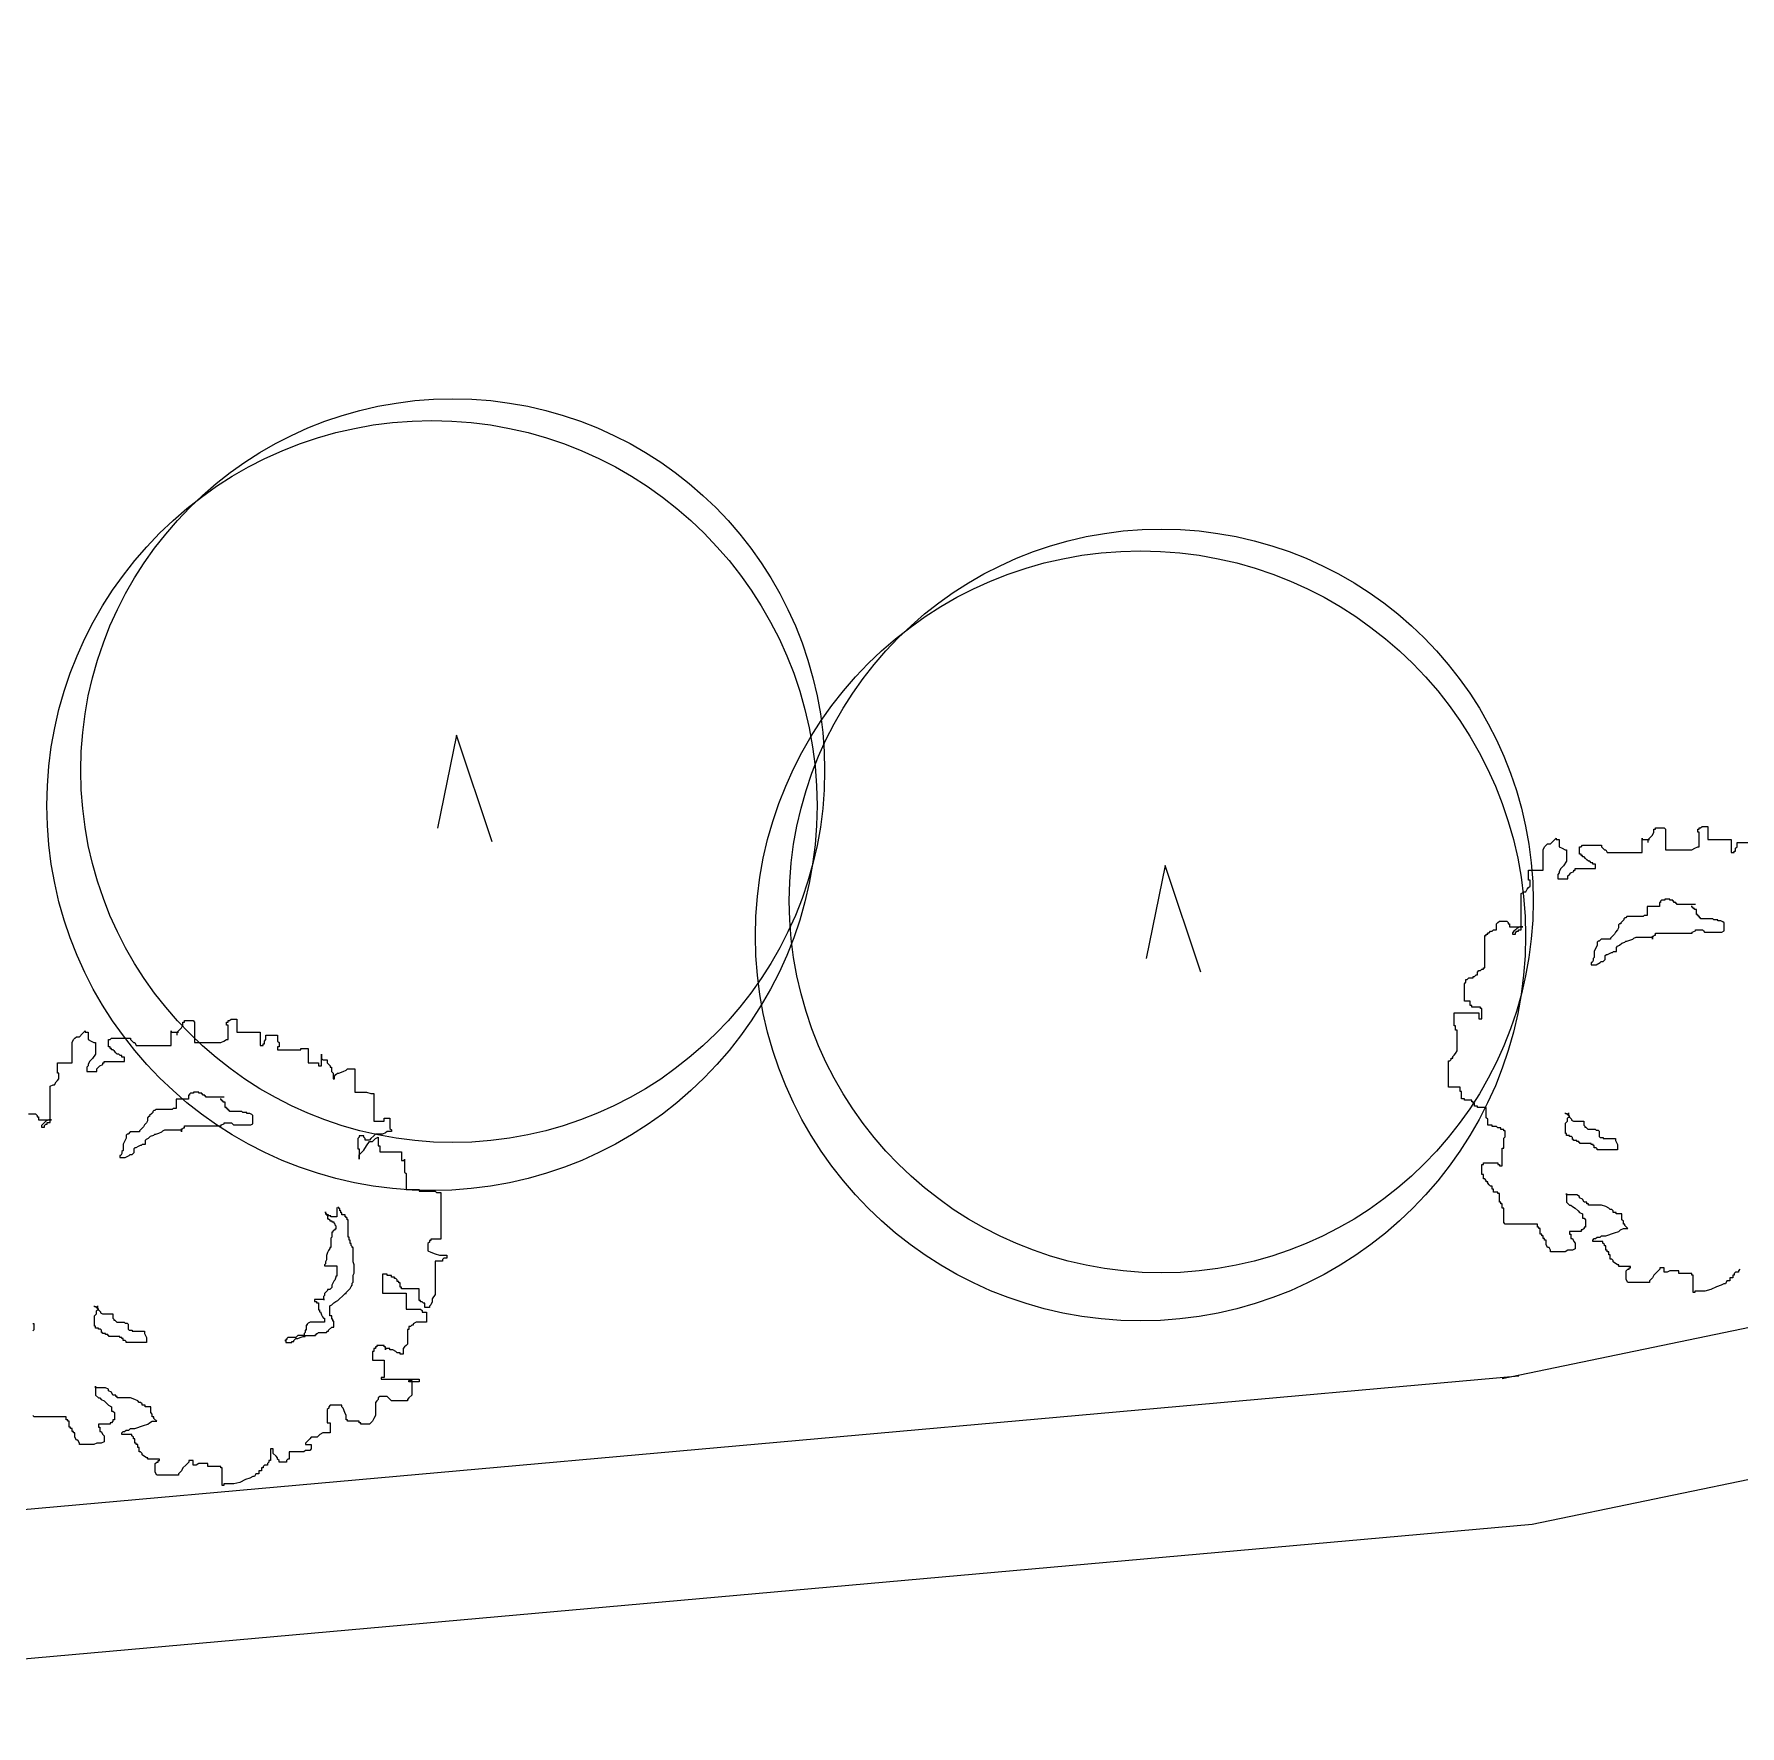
# Model space of a CAD drawing. Header units: inches. Extents: x 25480 to 951550, y -607927 to 1377809.
# Drawn here: x 476955 to 480289, y 389280 to 392588 of the extents above; entities that cross this region are included whole.
import ezdxf

# ---------------------------------------------------------------- set-up
doc = ezdxf.new("R2010")
doc.units = ezdxf.units.IN
doc.header["$MEASUREMENT"] = 0
doc.layers.add('M-HVAC-EQPM-NEW', color=5, linetype='Continuous')
doc.layers.add('M-X-BKGD', color=8, linetype='Continuous')

msp = doc.modelspace()

# ---------------------------------------------------------------- linework, layer by layer
at = {"layer": 'M-HVAC-EQPM-NEW', "color": 8}
for centre, radius in [((477772.9, 391148.1), 727.1), ((477732.3, 391079.8), 752.8), ((479158, 390893.3), 727.1), ((479117.5, 390825), 752.8)]:
    msp.add_circle(centre, radius, dxfattribs=at)
at = {"layer": 'M-X-BKGD', "color": 8}
for p, q in [((508544.6, 395895.7), (479824.3, 389959.2)), ((508603.5, 395610.8), (479883.2, 389674.3)), ((477780.5, 391217.4), (477743.1, 391035.7)), ((477850, 391009), (477780.5, 391217.4)), ((479165.6, 390962.6), (479128.2, 390780.9)), ((479235.1, 390754.2), (479165.6, 390962.6)), ((479857.3, 389964.1), (475448.5, 389570.3)), ((479883.2, 389674.3), (475474.4, 389280.5))]:
    msp.add_line(p, q, dxfattribs=at)
for points in [[(480289.3, 390173.2), (480286.5, 390170.4), (480286.5, 390167.6), (480280.8, 390167.6), (480277.9, 390164.7), (480277.9, 390161.9), (480275.1, 390161.9), (480275.1, 390156.2), (480269.4, 390156.2), (480269.4, 390150.5), (480263.7, 390150.5), (480260.8, 390144.8), (480258, 390144.8), (480252.3, 390141.9), (480243.7, 390139.1), (480232.3, 390133.4), (480220.9, 390130.5), (480201, 390130.5), (480201, 390127.7), (480198.1, 390127.7), (480198.1, 390161.9), (480195.3, 390161.9), (480195.3, 390164.7), (480169.6, 390164.7), (480169.6, 390170.4), (480152.5, 390170.4), (480146.8, 390167.6), (480141.1, 390167.6), (480141.1, 390176.1), (480132.6, 390176.1), (480132.6, 390173.2), (480126.9, 390167.6), (480121.2, 390161.9), (480118.3, 390156.2), (480112.6, 390150.5), (480112.6, 390147.6), (480069.9, 390147.6), (480067, 390153.3), (480067, 390170.4), (480069.9, 390173.2), (480072.7, 390173.2), (480072.7, 390176.1), (480075.6, 390176.1), (480075.6, 390178.9), (480052.8, 390178.9), (480052.8, 390181.8), (480049.9, 390181.8), (480041.4, 390187.5), (480041.4, 390190.3), (480038.5, 390193.2), (480035.7, 390193.2), (480035.7, 390201.7), (480032.8, 390201.7), (480032.8, 390207.4), (480030, 390207.4), (480030, 390210.3), (480027.1, 390210.3), (480027.1, 390218.8), (480024.3, 390218.8), (480024.3, 390221.7), (480021.4, 390224.5), (480021.4, 390227.4), (480001.5, 390227.4), (480001.5, 390230.2), (480004.3, 390233.1), (480007.2, 390233.1), (480010, 390235.9), (480015.7, 390235.9), (480018.6, 390238.8), (480027.1, 390238.8), (480044.2, 390244.5), (480052.8, 390247.3), (480055.6, 390250.2), (480061.3, 390253), (480069.9, 390253), (480064.2, 390258.7), (480064.2, 390261.5), (480061.3, 390261.5), (480061.3, 390267.2), (480058.5, 390270.1), (480058.5, 390281.5), (480047.1, 390281.5), (480047.1, 390284.3), (480041.4, 390284.3), (480041.4, 390287.2), (480038.5, 390290), (480035.7, 390290), (480032.8, 390292.9), (480027.1, 390295.7), (480018.6, 390298.6), (479992.9, 390298.6), (479992.9, 390301.4), (479990.1, 390301.4), (479990.1, 390304.3), (479984.4, 390304.3), (479981.5, 390310), (479975.8, 390312.8), (479975.8, 390315.7), (479970.1, 390318.5), (479950.2, 390318.5), (479950.2, 390321.4), (479950.2, 390304.3), (479955.9, 390298.6), (479958.7, 390298.6), (479961.6, 390295.7), (479967.3, 390292.9), (479973, 390287.2), (479975.8, 390284.3), (479981.5, 390281.5), (479981.5, 390272.9), (479984.4, 390272.9), (479987.2, 390270.1), (479987.2, 390255.8), (479984.4, 390255.8), (479984.4, 390253), (479981.5, 390250.2), (479978.7, 390250.2), (479978.7, 390247.3), (479955.9, 390247.3), (479955.9, 390241.6), (479958.7, 390241.6), (479958.7, 390233.1), (479961.6, 390233.1), (479964.4, 390227.4), (479967.3, 390224.5), (479967.3, 390213.1), (479961.6, 390210.3), (479953, 390210.3), (479947.3, 390207.4), (479918.8, 390207.4), (479918.8, 390210.3), (479916, 390216), (479913.1, 390216), (479910.3, 390221.7), (479910.3, 390230.2), (479907.4, 390230.2), (479907.4, 390233.1), (479904.6, 390233.1), (479904.6, 390238.8), (479901.7, 390238.8), (479901.7, 390241.6), (479898.9, 390241.6), (479898.9, 390253), (479896, 390253), (479896, 390255.8), (479893.2, 390255.8), (479893.2, 390261.5), (479830.4, 390261.5), (479827.6, 390264.4), (479827.6, 390292.9), (479824.7, 390292.9), (479824.7, 390301.4), (479821.9, 390301.4), (479821.9, 390304.3), (479819, 390304.3), (479819, 390321.4), (479816.2, 390321.4), (479816.2, 390324.2), (479807.6, 390324.2), (479807.6, 390329.9), (479804.8, 390329.9), (479804.8, 390335.6), (479801.9, 390335.6), (479799.1, 390338.4), (479796.2, 390341.3), (479796.2, 390344.1), (479793.4, 390344.1), (479793.4, 390347), (479790.5, 390349.8), (479787.7, 390349.8), (479787.7, 390358.4), (479784.8, 390358.4), (479784.8, 390378.3), (479787.7, 390378.3), (479787.7, 390381.2), (479816.2, 390381.2), (479816.2, 390378.3), (479819, 390378.3), (479819, 390375.5), (479824.7, 390375.5), (479824.7, 390409.7), (479827.6, 390409.7), (479827.6, 390429.6), (479830.4, 390432.4), (479830.4, 390443.8), (479827.6, 390443.8), (479827.6, 390446.7), (479821.9, 390446.7), (479821.9, 390449.5), (479816.2, 390449.5), (479813.3, 390452.4), (479804.8, 390452.4), (479804.8, 390455.2), (479796.2, 390455.2), (479796.2, 390466.6), (479793.4, 390469.5), (479793.4, 390489.4), (479776.3, 390489.4), (479776.3, 390492.3), (479770.6, 390492.3), (479770.6, 390497.9), (479767.7, 390497.9), (479767.7, 390500.8), (479764.9, 390500.8), (479764.9, 390503.6), (479750.6, 390503.6), (479750.6, 390506.5), (479744.9, 390506.5), (479744.9, 390520.7), (479742.1, 390520.7), (479742.1, 390529.3), (479719.3, 390529.3), (479719.3, 390580.5), (479722.1, 390580.5), (479725, 390583.4), (479725, 390586.2), (479727.8, 390586.2), (479727.8, 390589.1), (479730.7, 390591.9), (479733.5, 390594.8), (479736.4, 390600.5), (479736.4, 390640.4), (479733.5, 390640.4), (479733.5, 390648.9), (479730.7, 390648.9), (479730.7, 390674.5), (479779.1, 390674.5), (479779.1, 390663.1), (479784.8, 390663.1), (479784.8, 390683.1), (479782, 390683.1), (479782, 390685.9), (479764.9, 390685.9), (479764.9, 390688.8), (479762, 390688.8), (479762, 390697.3), (479750.6, 390697.3), (479750.6, 390731.5), (479753.5, 390734.4), (479753.5, 390740), (479756.3, 390740), (479759.2, 390742.9), (479767.7, 390742.9), (479767.7, 390745.7), (479770.6, 390745.7), (479773.4, 390748.6), (479776.3, 390748.6), (479776.3, 390754.3), (479779.1, 390757.1), (479782, 390757.1), (479784.8, 390760), (479787.7, 390760), (479787.7, 390762.8), (479790.5, 390762.8), (479790.5, 390825.5), (479793.4, 390825.5), (479793.4, 390828.3), (479796.2, 390828.3), (479796.2, 390831.2), (479799.1, 390831.2), (479801.9, 390834), (479804.8, 390834), (479807.6, 390836.9), (479813.3, 390836.9), (479813.3, 390848.3), (479816.2, 390851.1), (479819, 390854), (479833.3, 390854), (479836.1, 390851.1), (479836.1, 390848.3), (479839, 390848.3), (479839, 390842.6), (479864.7, 390842.6), (479859, 390842.6), (479853.3, 390839.7), (479850.4, 390836.9), (479847.5, 390834), (479844.7, 390831.2), (479844.7, 390828.3), (479850.4, 390828.3), (479850.4, 390831.2), (479853.3, 390834), (479856.1, 390834), (479856.1, 390836.9), (479861.8, 390836.9), (479861.8, 390908.1), (479867.5, 390910.9), (479870.4, 390910.9), (479873.2, 390916.6), (479876.1, 390919.5), (479878.9, 390922.3), (479878.9, 390933.7), (479876.1, 390933.7), (479876.1, 390953.7), (479904.6, 390953.7), (479904.6, 390993.5), (479907.4, 390999.2), (479910.3, 391002.1), (479913.1, 391004.9), (479918.8, 391004.9), (479924.5, 391010.6), (479927.4, 391013.5), (479930.2, 391016.3), (479930.2, 391013.5), (479935.9, 391013.5), (479935.9, 390999.2), (479941.6, 390996.4), (479947.3, 390993.5), (479950.2, 390993.5), (479950.2, 390970.8), (479944.5, 390962.2), (479938.8, 390956.5), (479935.9, 390950.8), (479935.9, 390948), (479933.1, 390945.1), (479933.1, 390936.6), (479953, 390936.6), (479953, 390942.3), (479955.9, 390945.1), (479958.7, 390948), (479964.4, 390950.8), (479964.4, 390953.7), (479967.3, 390953.7), (479967.3, 390956.5), (480007.2, 390956.5), (480007.2, 390965.1), (480001.5, 390965.1), (480001.5, 390967.9), (479998.6, 390967.9), (479995.8, 390970.8), (479992.9, 390970.8), (479990.1, 390973.6), (479987.2, 390976.5), (479984.4, 390979.3), (479981.5, 390979.3), (479981.5, 390982.2), (479978.7, 390982.2), (479978.7, 390985), (479975.8, 390985), (479975.8, 390999.2), (479978.7, 390999.2), (479981.5, 391002.1), (480018.6, 391002.1), (480018.6, 390999.2), (480024.3, 390993.5), (480027.1, 390993.5), (480030, 390987.8), (480098.4, 390987.8), (480098.4, 391016.3), (480098.4, 391013.5), (480112.6, 391013.5)], [(480109.8, 391007.8), (480109.8, 391013.5), (480112.6, 391016.3), (480118.3, 391022), (480121.2, 391027.7), (480121.2, 391033.4), (480124, 391033.4), (480124, 391036.3), (480141.1, 391036.3), (480144, 391033.4), (480144, 390993.5), (480195.3, 390993.5), (480201, 390996.4), (480206.7, 390999.2), (480209.5, 390999.2), (480209.5, 391027.7), (480206.7, 391027.7), (480206.7, 391033.4), (480209.5, 391033.4), (480209.5, 391036.3), (480212.4, 391036.3), (480215.2, 391039.1), (480226.6, 391039.1), (480226.6, 391013.5), (480272.2, 391013.5), (480272.2, 390987.8), (480277.9, 390987.8), (480277.9, 390990.7), (480280.8, 390990.7), (480280.8, 390996.4), (480283.6, 390999.2), (480283.6, 391007.8), (480306.4, 391007.8)], [(480202.1, 390886.6), (480166.1, 390886.6), (480166.1, 390888.6), (480164.1, 390888.6), (480164.1, 390890.6), (480160.1, 390890.6), (480160.1, 390892.6), (480158.1, 390892.6), (480158.1, 390894.6), (480152.1, 390894.6), (480152.1, 390896.6), (480142.1, 390896.6), (480142.1, 390894.6), (480136.1, 390894.6), (480134.1, 390892.6), (480134.1, 390890.6), (480132.1, 390890.6), (480132.1, 390882.6), (480108.1, 390882.6), (480108.1, 390864.6), (480102.1, 390864.6), (480100.1, 390862.6), (480068.1, 390862.6), (480066.1, 390860.6), (480064.1, 390860.6), (480062.1, 390858.6), (480062.1, 390856.6), (480060.1, 390854.6), (480056.1, 390850.6), (480056.1, 390848.6), (480054.1, 390848.6), (480052.1, 390846.6), (480052.1, 390840.6), (480050.1, 390836.6), (480046.1, 390832.6), (480044.1, 390828.6), (480036.1, 390820.6), (480036.1, 390818.6), (480018.1, 390818.6), (480014.1, 390814.6), (480012.1, 390814.6), (480010.1, 390812.6), (480010.1, 390806.6), (480004.1, 390794.6), (480004.1, 390782.7), (480002.1, 390780.7), (480002.1, 390776.7), (480000.1, 390772.7), (479998.1, 390772.7), (479998.1, 390768.7), (480008.1, 390768.7), (480016.1, 390772.7), (480018.1, 390774.7), (480022.1, 390774.7), (480026.1, 390778.7), (480026.1, 390786.7), (480028.1, 390788.6), (480030.1, 390788.6), (480034.1, 390790.6), (480038.1, 390792.6), (480040.1, 390792.6), (480042.1, 390794.6), (480048.1, 390794.6), (480048.1, 390802.6), (480050.1, 390804.6), (480054.1, 390806.6), (480058.1, 390810.6), (480064.1, 390812.6), (480066.1, 390814.6), (480068.1, 390814.6), (480074.1, 390816.6), (480080.1, 390818.6), (480082.1, 390820.6), (480086.1, 390822.6), (480118.1, 390822.6), (480118.1, 390818.6), (480118.1, 390824.6), (480120.1, 390824.6), (480122.1, 390826.6), (480124.1, 390826.6), (480124.1, 390830.6), (480196.1, 390830.6), (480196.1, 390832.6), (480202.1, 390834.6), (480202.1, 390836.6), (480216.1, 390836.6), (480218.1, 390834.6), (480220.1, 390832.6), (480254.1, 390832.6), (480258.1, 390834.6), (480258.1, 390850.6), (480256.1, 390852.6), (480252.1, 390854.6), (480246.1, 390854.6), (480246.1, 390856.6), (480238.1, 390856.6), (480236.1, 390858.6), (480212.1, 390858.6), (480212.1, 390860.6), (480210.1, 390860.6), (480210.1, 390862.6), (480208.1, 390862.6), (480208.1, 390864.6), (480206.1, 390864.6), (480206.1, 390866.6), (480204.1, 390866.6), (480204.1, 390876.6), (480200.1, 390876.6), (480200.1, 390878.6), (480198.1, 390878.6), (480198.1, 390880.6), (480196.1, 390880.6), (480196.1, 390882.6), (480194.1, 390882.6)], [(477234.1, 390630.8), (477234.1, 390636.5), (477236.9, 390639.3), (477242.6, 390645), (477245.5, 390650.7), (477245.5, 390656.4), (477248.3, 390656.4), (477248.3, 390659.3), (477265.4, 390659.3), (477268.3, 390656.4), (477268.3, 390616.5), (477319.6, 390616.5), (477325.3, 390619.4), (477331, 390622.2), (477333.8, 390622.2), (477333.8, 390650.7), (477331, 390650.7), (477331, 390656.4), (477333.8, 390656.4), (477333.8, 390659.3), (477336.7, 390659.3), (477339.5, 390662.1), (477350.9, 390662.1), (477350.9, 390636.5), (477396.5, 390636.5), (477396.5, 390610.8), (477402.2, 390610.8), (477402.2, 390613.7), (477405.1, 390613.7), (477405.1, 390619.4), (477407.9, 390622.2), (477407.9, 390630.8), (477430.7, 390630.8), (477430.7, 390619.4), (477433.6, 390616.5), (477433.6, 390608), (477430.7, 390608), (477430.7, 390602.3), (477476.3, 390602.3), (477476.3, 390605.1), (477490.6, 390605.1), (477490.6, 390576.7), (477510.5, 390576.7), (477510.5, 390571), (477516.2, 390571), (477516.2, 390593.8), (477516.2, 390585.2), (477519.1, 390582.4), (477527.6, 390582.4), (477527.6, 390576.7), (477530.5, 390573.8), (477533.3, 390571), (477533.3, 390568.1), (477536.2, 390568.1), (477536.2, 390559.6), (477539, 390556.7), (477539, 390545.3), (477541.9, 390545.3), (477541.9, 390551), (477544.7, 390553.9), (477547.6, 390556.7), (477550.4, 390556.7), (477559, 390559.6), (477564.7, 390562.4), (477567.5, 390565.3), (477581.8, 390565.3), (477581.8, 390519.7), (477604.6, 390519.7), (477613.1, 390516.9), (477618.8, 390516.9), (477618.8, 390462.7), (477638.8, 390462.7), (477638.8, 390468.4), (477650.2, 390468.4), (477650.2, 390448.5), (477653.1, 390445.6), (477653.1, 390442.8), (477644.5, 390442.8), (477641.6, 390440), (477635.9, 390437.1), (477621.7, 390437.1), (477618.8, 390434.3), (477613.1, 390428.6), (477610.3, 390425.7), (477601.7, 390425.7), (477601.7, 390428.6), (477598.9, 390431.4), (477598.9, 390434.3), (477590.3, 390434.3), (477590.3, 390431.4), (477587.5, 390428.6), (477587.5, 390408.6), (477590.3, 390408.6), (477590.3, 390388.7), (477590.3, 390397.2), (477598.9, 390405.8), (477604.6, 390414.3), (477610.3, 390422.9), (477616, 390422.9), (477621.7, 390428.6), (477627.4, 390431.4), (477627.4, 390414.3), (477630.2, 390414.3), (477630.2, 390402.9), (477673, 390402.9), (477673, 390385.8), (477678.7, 390385.8), (477678.7, 390388.7), (477678.7, 390363), (477681.6, 390360.2), (477681.6, 390328.9), (477707.2, 390328.9), (477707.2, 390326), (477738.6, 390326), (477741.4, 390323.2), (477750, 390323.2), (477750, 390232), (477730, 390232), (477730, 390229.2), (477727.2, 390229.2), (477727.2, 390226.3), (477724.3, 390223.5), (477724.3, 390209.2), (477730, 390206.4), (477738.6, 390203.5), (477747.1, 390200.7), (477761.4, 390200.7), (477761.4, 390195), (477755.7, 390195), (477752.8, 390192.2), (477752.8, 390189.3), (477738.6, 390189.3), (477738.6, 390123.8), (477732.9, 390115.3), (477732.9, 390109.6), (477730, 390103.9), (477727.2, 390101), (477727.2, 390098.2), (477718.6, 390098.2), (477718.6, 390106.7), (477715.8, 390106.7), (477712.9, 390109.6), (477710.1, 390109.6), (477710.1, 390112.4), (477707.2, 390112.4), (477707.2, 390135.2), (477673, 390135.2), (477673, 390138), (477670.2, 390138), (477670.2, 390146.6), (477667.3, 390146.6), (477667.3, 390149.4), (477664.5, 390149.4), (477664.5, 390152.3), (477661.6, 390155.1), (477658.8, 390155.1), (477658.8, 390158), (477653.1, 390158), (477653.1, 390160.8), (477644.5, 390160.8), (477644.5, 390163.7), (477635.9, 390163.7), (477635.9, 390126.6), (477681.6, 390126.6), (477681.6, 390095.3), (477710.1, 390095.3), (477712.9, 390092.5), (477712.9, 390089.6), (477721.5, 390089.6), (477721.5, 390069.7), (477701.5, 390069.7), (477695.8, 390066.8), (477695.8, 390064), (477693, 390064), (477690.1, 390061.1), (477687.3, 390061.1), (477687.3, 390055.4), (477684.4, 390055.4), (477684.4, 390027), (477681.6, 390024.1), (477678.7, 390021.3), (477675.9, 390018.4), (477675.9, 390007), (477670.2, 390007), (477670.2, 390009.9), (477664.5, 390009.9), (477661.6, 390012.7), (477655.9, 390015.6), (477650.2, 390015.6), (477650.2, 390018.4), (477641.6, 390018.4), (477641.6, 390015.6), (477641.6, 390021.3), (477638.8, 390021.3), (477638.8, 390024.1), (477624.5, 390024.1), (477624.5, 390021.3), (477621.7, 390021.3), (477621.7, 390018.4), (477618.8, 390018.4), (477618.8, 390012.7), (477616, 390012.7), (477616, 389995.6), (477638.8, 389995.6), (477638.8, 389961.4), (477633.1, 389961.4), (477633.1, 389958.6), (477707.2, 389958.6), (477707.2, 389952.9), (477687.3, 389952.9), (477687.3, 389955.7), (477693, 389955.7), (477693, 389927.3), (477687.3, 389921.6), (477684.4, 389918.7), (477684.4, 389915.9), (477653.1, 389915.9), (477647.3, 389921.6), (477644.5, 389924.4), (477630.2, 389924.4), (477627.4, 389921.6), (477627.4, 389918.7), (477624.5, 389915.9), (477621.7, 389913), (477621.7, 389887.4), (477618.8, 389881.7), (477616, 389876), (477613.1, 389873.1), (477610.3, 389870.3), (477593.2, 389870.3), (477593.2, 389873.1), (477590.3, 389873.1), (477590.3, 389876), (477567.5, 389876), (477567.5, 389878.8), (477564.7, 389878.8), (477564.7, 389887.4), (477561.8, 389893.1), (477559, 389901.6), (477556.1, 389904.5), (477556.1, 389907.3), (477533.3, 389907.3), (477530.5, 389904.5), (477530.5, 389901.6), (477527.6, 389898.8), (477527.6, 389873.1), (477533.3, 389873.1), (477533.3, 389853.2), (477519.1, 389853.2), (477513.4, 389850.4), (477507.7, 389844.7), (477496.3, 389844.7), (477493.4, 389841.8), (477487.7, 389836.1), (477484.9, 389833.3), (477484.9, 389830.4), (477496.3, 389830.4), (477496.3, 389821.9), (477493.4, 389819), (477484.9, 389819), (477482, 389816.2), (477453.5, 389816.2), (477453.5, 389801.9), (477450.7, 389801.9), (477447.8, 389799.1), (477447.8, 389796.2), (477433.6, 389796.2), (477433.6, 389799.1), (477430.7, 389801.9), (477430.7, 389804.8), (477427.9, 389807.6), (477422.2, 389813.3), (477422.2, 389821.9), (477416.5, 389821.9), (477416.5, 389799.1), (477413.6, 389799.1), (477413.6, 389796.2), (477410.8, 389793.4), (477410.8, 389790.5), (477405.1, 389790.5), (477402.2, 389787.7), (477402.2, 389784.9), (477399.4, 389784.9), (477399.4, 389779.2), (477393.7, 389779.2), (477393.7, 389773.5), (477388, 389773.5), (477385.1, 389767.8), (477382.3, 389767.8), (477376.6, 389764.9), (477368, 389762.1), (477356.6, 389756.4), (477345.2, 389753.5), (477325.3, 389753.5), (477325.3, 389750.7), (477322.4, 389750.7), (477322.4, 389784.9), (477319.6, 389784.9), (477319.6, 389787.7), (477293.9, 389787.7), (477293.9, 389793.4), (477276.8, 389793.4), (477271.1, 389790.5), (477265.4, 389790.5), (477265.4, 389799.1), (477256.9, 389799.1), (477256.9, 389796.2), (477251.2, 389790.5), (477245.5, 389784.9), (477242.6, 389779.2), (477236.9, 389773.5), (477236.9, 389770.6), (477194.2, 389770.6), (477191.3, 389776.3), (477191.3, 389793.4), (477194.2, 389796.2), (477197, 389796.2), (477197, 389799.1), (477199.9, 389799.1), (477199.9, 389801.9), (477177.1, 389801.9), (477177.1, 389804.8), (477174.2, 389804.8), (477165.7, 389810.5), (477165.7, 389813.3), (477162.8, 389816.2), (477160, 389816.2), (477160, 389824.7), (477157.1, 389824.7), (477157.1, 389830.4), (477154.3, 389830.4), (477154.3, 389833.3), (477151.4, 389833.3), (477151.4, 389841.8), (477148.6, 389841.8), (477148.6, 389844.7), (477145.7, 389847.5), (477145.7, 389850.4), (477125.8, 389850.4), (477125.8, 389853.2), (477128.6, 389856.1), (477131.5, 389856.1), (477134.3, 389858.9), (477140, 389858.9), (477142.9, 389861.8), (477151.4, 389861.8), (477168.5, 389867.5), (477177.1, 389870.3), (477179.9, 389873.1), (477185.6, 389876), (477194.2, 389876), (477188.5, 389881.7), (477188.5, 389884.5), (477185.6, 389884.5), (477185.6, 389890.2), (477182.8, 389893.1), (477182.8, 389904.5), (477171.4, 389904.5), (477171.4, 389907.3), (477165.7, 389907.3), (477165.7, 389910.2), (477162.8, 389913), (477160, 389913), (477157.1, 389915.9), (477151.4, 389918.7), (477142.9, 389921.6), (477117.2, 389921.6), (477117.2, 389924.4), (477114.4, 389924.4), (477114.4, 389927.3), (477108.7, 389927.3), (477105.8, 389933), (477100.1, 389935.8), (477100.1, 389938.7), (477094.4, 389941.5), (477074.5, 389941.5), (477074.5, 389944.4), (477074.5, 389927.3), (477080.2, 389921.6), (477083, 389921.6), (477085.9, 389918.7), (477091.6, 389915.9), (477097.3, 389910.2), (477100.1, 389907.3), (477105.8, 389904.5), (477105.8, 389895.9), (477108.7, 389895.9), (477111.5, 389893.1), (477111.5, 389878.8), (477108.7, 389878.8), (477108.7, 389876), (477105.8, 389873.1), (477103, 389873.1), (477103, 389870.3), (477080.2, 389870.3), (477080.2, 389864.6), (477083, 389864.6), (477083, 389856.1), (477085.9, 389856.1), (477088.7, 389850.4), (477091.6, 389847.5), (477091.6, 389836.1), (477085.9, 389833.3), (477077.3, 389833.3), (477071.6, 389830.4), (477043.1, 389830.4), (477043.1, 389833.3), (477040.2, 389839), (477037.4, 389839), (477034.5, 389844.7), (477034.5, 389853.2), (477031.7, 389853.2), (477031.7, 389856.1), (477028.8, 389856.1), (477028.8, 389861.8), (477026, 389861.8), (477026, 389864.6), (477023.1, 389864.6), (477023.1, 389876), (477020.3, 389876), (477020.3, 389878.8), (477017.4, 389878.8), (477017.4, 389884.5), (476954.7, 389884.5), (476951.9, 389887.4)], [(476943.3, 390477), (476957.6, 390477), (476960.4, 390474.1), (476960.4, 390471.3), (476963.3, 390471.3), (476963.3, 390465.6), (476988.9, 390465.6), (476983.2, 390465.6), (476977.5, 390462.7), (476974.7, 390459.9), (476971.8, 390457), (476969, 390454.2), (476969, 390451.3), (476974.7, 390451.3), (476974.7, 390454.2), (476977.5, 390457), (476980.4, 390457), (476980.4, 390459.9), (476986.1, 390459.9), (476986.1, 390531.1), (476991.8, 390533.9), (476994.6, 390533.9), (476997.5, 390539.6), (477000.3, 390542.5), (477003.2, 390545.3), (477003.2, 390556.7), (477000.3, 390556.7), (477000.3, 390576.7), (477028.8, 390576.7), (477028.8, 390616.5), (477031.7, 390622.2), (477034.5, 390625.1), (477037.4, 390627.9), (477043.1, 390627.9), (477048.8, 390633.6), (477051.6, 390636.5), (477054.5, 390639.3), (477054.5, 390636.5), (477060.2, 390636.5), (477060.2, 390622.2), (477065.9, 390619.4), (477071.6, 390616.5), (477074.5, 390616.5), (477074.5, 390593.8), (477068.8, 390585.2), (477063.1, 390579.5), (477060.2, 390573.8), (477060.2, 390571), (477057.4, 390568.1), (477057.4, 390559.6), (477077.3, 390559.6), (477077.3, 390565.3), (477080.2, 390568.1), (477083, 390571), (477088.7, 390573.8), (477088.7, 390576.7), (477091.6, 390576.7), (477091.6, 390579.5), (477131.5, 390579.5), (477131.5, 390588.1), (477125.8, 390588.1), (477125.8, 390590.9), (477122.9, 390590.9), (477120.1, 390593.8), (477117.2, 390593.8), (477114.4, 390596.6), (477111.5, 390599.5), (477108.7, 390602.3), (477105.8, 390602.3), (477105.8, 390605.1), (477103, 390605.1), (477103, 390608), (477100.1, 390608), (477100.1, 390622.2), (477103, 390622.2), (477105.8, 390625.1), (477142.9, 390625.1), (477142.9, 390622.2), (477148.6, 390616.5), (477151.4, 390616.5), (477154.3, 390610.8), (477222.7, 390610.8), (477222.7, 390639.3), (477222.7, 390636.5), (477236.9, 390636.5)], [(477326.4, 390509.6), (477290.4, 390509.6), (477290.4, 390511.6), (477288.4, 390511.6), (477288.4, 390513.6), (477284.4, 390513.6), (477284.4, 390515.6), (477282.4, 390515.6), (477282.4, 390517.6), (477276.4, 390517.6), (477276.4, 390519.6), (477266.4, 390519.6), (477266.4, 390517.6), (477260.4, 390517.6), (477258.4, 390515.6), (477258.4, 390513.6), (477256.4, 390513.6), (477256.4, 390505.6), (477232.4, 390505.6), (477232.4, 390487.6), (477226.4, 390487.6), (477224.4, 390485.6), (477192.4, 390485.6), (477190.4, 390483.6), (477188.4, 390483.6), (477186.4, 390481.6), (477186.4, 390479.6), (477184.4, 390477.6), (477180.4, 390473.6), (477180.4, 390471.6), (477178.4, 390471.6), (477176.4, 390469.6), (477176.4, 390463.6), (477174.4, 390459.6), (477170.4, 390455.6), (477168.4, 390451.6), (477160.4, 390443.6), (477160.4, 390441.6), (477142.4, 390441.6), (477138.4, 390437.6), (477136.4, 390437.6), (477134.4, 390435.6), (477134.4, 390429.6), (477128.4, 390417.6), (477128.4, 390405.7), (477126.4, 390403.7), (477126.4, 390399.7), (477124.4, 390395.7), (477122.4, 390395.7), (477122.4, 390391.7), (477132.4, 390391.7), (477140.4, 390395.7), (477142.4, 390397.7), (477146.4, 390397.7), (477150.4, 390401.7), (477150.4, 390409.6), (477152.4, 390411.6), (477154.4, 390411.6), (477158.4, 390413.6), (477162.4, 390415.6), (477164.4, 390415.6), (477166.4, 390417.6), (477172.4, 390417.6), (477172.4, 390425.6), (477174.4, 390427.6), (477178.4, 390429.6), (477182.4, 390433.6), (477188.4, 390435.6), (477190.4, 390437.6), (477192.4, 390437.6), (477198.4, 390439.6), (477204.4, 390441.6), (477206.4, 390443.6), (477210.4, 390445.6), (477242.4, 390445.6), (477242.4, 390441.6), (477242.4, 390447.6), (477244.4, 390447.6), (477246.4, 390449.6), (477248.4, 390449.6), (477248.4, 390453.6), (477320.4, 390453.6), (477320.4, 390455.6), (477326.4, 390457.6), (477326.4, 390459.6), (477340.4, 390459.6), (477342.4, 390457.6), (477344.4, 390455.6), (477378.4, 390455.6), (477382.4, 390457.6), (477382.4, 390473.6), (477380.4, 390475.6), (477376.4, 390477.6), (477370.4, 390477.6), (477370.4, 390479.6), (477362.4, 390479.6), (477360.4, 390481.6), (477336.4, 390481.6), (477336.4, 390483.6), (477334.4, 390483.6), (477334.4, 390485.6), (477332.4, 390485.6), (477332.4, 390487.6), (477330.4, 390487.6), (477330.4, 390489.6), (477328.4, 390489.6), (477328.4, 390499.6), (477324.4, 390499.6), (477324.4, 390501.6), (477322.4, 390501.6), (477322.4, 390503.6), (477320.4, 390503.6), (477320.4, 390505.6), (477318.4, 390505.6)], [(479954.1, 390478.9), (479954.1, 390474.9), (479956.1, 390470.9), (479958.1, 390468.9), (479960.1, 390466.9), (479960.1, 390464.9), (479964.1, 390462.9), (479984.1, 390462.9), (479984.1, 390454.9), (479986.1, 390452.9), (479986.1, 390450.9), (479988.1, 390450.9), (479992.1, 390446.9), (480006.1, 390446.9), (480008.1, 390444.9), (480012.1, 390444.9), (480014.1, 390442.9), (480014.1, 390432.9), (480016.1, 390430.9), (480022.1, 390430.9), (480022.1, 390428.9), (480046.1, 390428.9), (480046.1, 390424.9), (480050.1, 390416.9), (480050.1, 390406.9), (480010.1, 390406.9), (480010.1, 390408.9), (480008.1, 390410.9), (480004.1, 390410.9), (480004.1, 390414.9), (480002.1, 390414.9), (480002.1, 390416.9), (479998.1, 390416.9), (479998.1, 390418.9), (479976.1, 390418.9), (479976.1, 390420.9), (479974.1, 390420.9), (479974.1, 390422.9), (479970.1, 390422.9), (479970.1, 390424.9), (479964.1, 390424.9), (479964.1, 390426.9), (479962.1, 390426.9), (479962.1, 390430.9), (479960.1, 390432.9), (479956.1, 390432.9), (479956.1, 390434.9), (479950.1, 390434.9), (479950.1, 390438.9), (479948.1, 390438.9), (479948.1, 390458.9), (479950.1, 390460.9), (479952.1, 390462.9), (479952.1, 390468.9), (479954.1, 390470.9), (479956.1, 390470.9), (479956.1, 390472.9), (479954.1, 390472.9), (479954.1, 390474.9), (479952.1, 390474.9), (479952.1, 390476.9), (479948.1, 390476.9), (479948.1, 390478.9)], [(477546.4, 390293.7), (477546.4, 390275.7), (477534.4, 390275.7), (477534.4, 390277.7), (477530.4, 390277.7), (477530.4, 390279.7), (477528.4, 390279.7), (477526.4, 390281.7), (477524.4, 390283.7), (477524.4, 390285.7), (477524.4, 390281.7), (477526.4, 390279.7), (477528.4, 390277.7), (477528.4, 390271.8), (477530.4, 390271.8), (477532.4, 390269.8), (477532.4, 390267.8), (477536.4, 390267.8), (477536.4, 390265.8), (477540.4, 390265.8), (477540.4, 390263.8), (477542.4, 390261.8), (477542.4, 390259.8), (477544.4, 390257.8), (477544.4, 390251.8), (477542.4, 390251.8), (477542.4, 390249.8), (477540.4, 390249.8), (477538.4, 390247.8), (477538.4, 390245.8), (477536.4, 390245.8), (477536.4, 390235.8), (477534.4, 390233.8), (477534.4, 390215.8), (477532.4, 390215.8), (477532.4, 390213.8), (477530.4, 390209.8), (477528.4, 390205.8), (477526.4, 390199.8), (477526.4, 390191.8), (477524.4, 390187.8), (477524.4, 390183.8), (477522.4, 390181.8), (477522.4, 390179.8), (477546.4, 390179.8), (477546.4, 390159.8), (477544.4, 390159.8), (477544.4, 390157.8), (477542.4, 390151.8), (477540.4, 390149.8), (477538.4, 390145.8), (477536.4, 390141.8), (477536.4, 390137.8), (477532.4, 390133.9), (477528.4, 390133.9), (477528.4, 390131.9), (477526.4, 390129.9), (477522.4, 390125.9), (477522.4, 390121.9), (477520.4, 390119.9), (477520.4, 390113.9), (477522.4, 390113.9), (477502.4, 390113.9), (477502.4, 390109.9), (477506.4, 390109.9), (477506.4, 390107.9), (477510.4, 390107.9), (477510.4, 390093.9), (477512.4, 390093.9), (477512.4, 390089.9), (477514.4, 390089.9), (477516.4, 390083.9), (477518.4, 390079.9), (477520.4, 390077.9), (477522.4, 390077.9), (477522.4, 390069.9), (477494.4, 390069.9), (477490.4, 390067.9), (477488.4, 390065.9), (477488.4, 390063.9), (477486.4, 390063.9), (477486.4, 390053.9), (477484.4, 390053.9), (477484.4, 390049.9), (477482.4, 390047.9), (477482.4, 390043.9), (477470.4, 390043.9), (477466.4, 390039.9), (477450.4, 390039.9), (477448.4, 390037.9), (477448.4, 390035.9), (477446.4, 390035.9), (477446.4, 390033.9), (477444.4, 390033.9), (477446.4, 390033.9), (477446.4, 390029.9), (477458.4, 390029.9), (477458.4, 390031.9), (477462.4, 390031.9), (477462.4, 390033.9), (477466.4, 390037.9), (477470.4, 390037.9), (477474.4, 390039.9), (477480.4, 390041.9), (477484.4, 390041.9), (477484.4, 390043.9), (477504.4, 390043.9), (477504.4, 390045.9), (477506.4, 390045.9), (477506.4, 390047.9), (477508.4, 390047.9), (477510.4, 390049.9), (477526.4, 390049.9), (477528.4, 390051.9), (477530.4, 390051.9), (477530.4, 390053.9), (477536.4, 390059.9), (477540.4, 390059.9), (477540.4, 390071.9), (477538.4, 390071.9), (477538.4, 390075.9), (477536.4, 390075.9), (477536.4, 390081.9), (477532.4, 390081.9), (477532.4, 390101.9), (477536.4, 390103.9), (477540.4, 390107.9), (477544.4, 390109.9), (477548.4, 390111.9), (477560.4, 390123.9), (477562.4, 390125.9), (477564.4, 390125.9), (477564.4, 390127.9), (477568.4, 390131.9), (477572.4, 390135.9), (477574.4, 390139.8), (477576.4, 390141.8), (477576.4, 390145.8), (477578.4, 390147.8), (477578.4, 390161.8), (477580.4, 390165.8), (477580.4, 390181.8), (477578.4, 390187.8), (477578.4, 390215.8), (477576.4, 390215.8), (477576.4, 390217.8), (477574.4, 390219.8), (477574.4, 390223.8), (477572.4, 390223.8), (477572.4, 390229.8), (477570.4, 390229.8), (477570.4, 390235.8), (477568.4, 390235.8), (477568.4, 390269.8), (477566.4, 390269.8), (477566.4, 390273.7), (477564.4, 390273.7), (477564.4, 390275.7), (477562.4, 390275.7), (477562.4, 390279.7), (477556.4, 390279.7), (477556.4, 390283.7), (477554.4, 390283.7), (477554.4, 390287.7), (477552.4, 390287.7), (477552.4, 390291.7), (477550.4, 390291.7), (477550.4, 390293.7), (477548.4, 390293.7)], [(477078.4, 390101.9), (477078.4, 390097.9), (477080.4, 390093.9), (477082.4, 390091.9), (477084.4, 390089.9), (477084.4, 390087.9), (477088.4, 390085.9), (477108.4, 390085.9), (477108.4, 390077.9), (477110.4, 390075.9), (477110.4, 390073.9), (477112.4, 390073.9), (477116.4, 390069.9), (477130.4, 390069.9), (477132.4, 390067.9), (477136.4, 390067.9), (477138.4, 390065.9), (477138.4, 390055.9), (477140.4, 390053.9), (477146.4, 390053.9), (477146.4, 390051.9), (477170.4, 390051.9), (477170.4, 390047.9), (477174.4, 390039.9), (477174.4, 390029.9), (477134.4, 390029.9), (477134.4, 390031.9), (477132.4, 390033.9), (477128.4, 390033.9), (477128.4, 390037.9), (477126.4, 390037.9), (477126.4, 390039.9), (477122.4, 390039.9), (477122.4, 390041.9), (477100.4, 390041.9), (477100.4, 390043.9), (477098.4, 390043.9), (477098.4, 390045.9), (477094.4, 390045.9), (477094.4, 390047.9), (477088.4, 390047.9), (477088.4, 390049.9), (477086.4, 390049.9), (477086.4, 390053.9), (477084.4, 390055.9), (477080.4, 390055.9), (477080.4, 390057.9), (477074.4, 390057.9), (477074.4, 390061.9), (477072.4, 390061.9), (477072.4, 390081.9), (477074.4, 390083.9), (477076.4, 390085.9), (477076.4, 390091.9), (477078.4, 390093.9), (477080.4, 390093.9), (477080.4, 390095.9), (477078.4, 390095.9), (477078.4, 390097.9), (477076.4, 390097.9), (477076.4, 390099.9), (477072.4, 390099.9), (477072.4, 390101.9)], [(476951.9, 390052.6), (476954.7, 390055.4), (476954.7, 390066.8), (476951.9, 390066.8)]]:
    msp.add_lwpolyline(points, dxfattribs=at)

doc.saveas('drawing.dxf')
